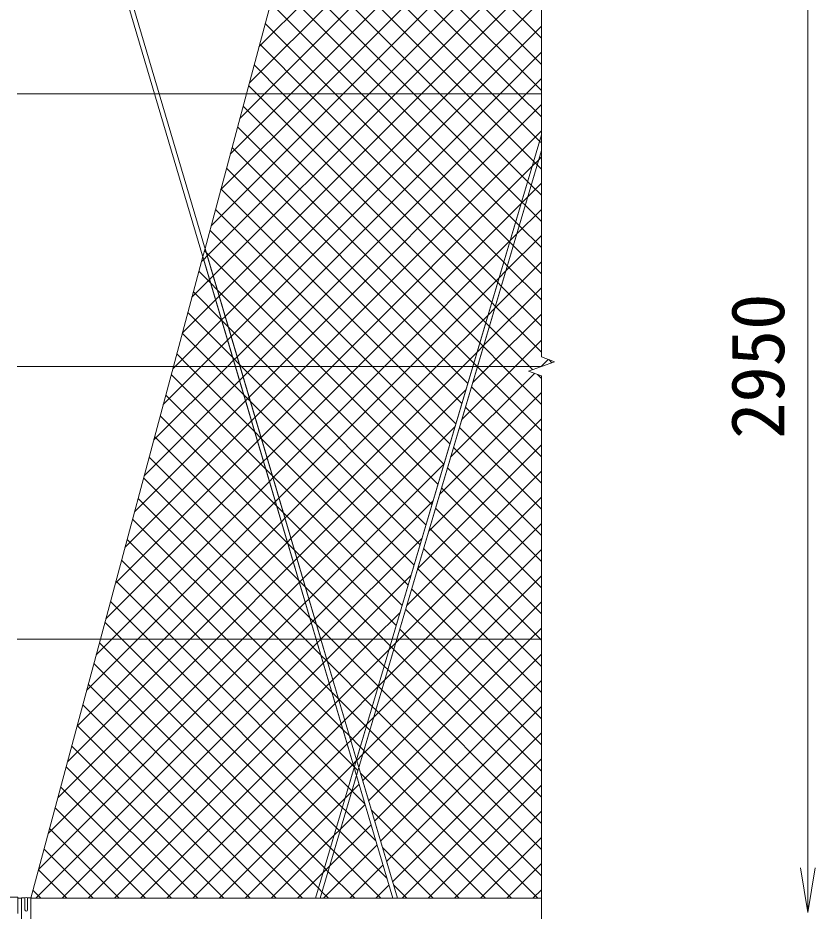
# Model space of a CAD drawing. Units: millimetres, scale not verified. Extents: x -21137 to 21137, y -15758 to 15759.
# Drawn here: x -17370 to -15215, y -6516 to -4102 of the extents above; entities that cross this region are included whole.
import ezdxf
from ezdxf.enums import TextEntityAlignment as Align

# ---------------------------------------------------------------- set-up
doc = ezdxf.new("R2010")
doc.units = ezdxf.units.MM
doc.header["$LTSCALE"] = 60
for name, color, linetype, lineweight in [('0-3_D-STR1', 1, 'Continuous', 9), ('0-4_D-STR-DIM', 7, 'Continuous', 9), ('0-5_0', 7, 'Continuous', 9), ('0-8_D-STR3', 3, 'Continuous', 9), ('0-A_D-STR2', 7, 'Continuous', 9)]:
    doc.layers.add(name, color=color, linetype=linetype, lineweight=lineweight)
doc.styles.add('ＭＳ ゴシック', font='')
doc.styles.get('ＭＳ ゴシック').set_extended_font_data('MS Gothic')

# ---------------------------------------------------------------- blocks, each defined once
blk = doc.blocks.new('_Open')
at = {"layer": '0-5_0'}
blk.add_line((-60, 10), (0, 0), dxfattribs=at)
blk.add_lwpolyline([(-60, -10), (0, 0), (-60, 0)], dxfattribs=at)

msp = doc.modelspace()

# ---------------------------------------------------------------- linework, layer by layer
at = {"layer": '0-3_D-STR1'}
for p, q in [((-17370.07, -6481.03), (-17360.07, -6481.03)), ((-17335.07, -6481.03), (-15955.07, -6481.03))]:
    msp.add_line(p, q, dxfattribs=at)
at = {"layer": '0-4_D-STR-DIM'}
for p, q in [((-15955.07, -2109.78), (-15955.07, -5018.48)), ((-15235.07, -3689.13), (-15235.07, -6399.13)), ((-15919.83, -5031.31), (-15955.07, -5018.48)), ((-15990.31, -5056.96), (-15919.83, -5031.31)), ((-15955.07, -5069.78), (-15990.31, -5056.96)), ((-15955.07, -5069.78), (-15955.07, -7978.48)), ((-15235.07, -6399.13), (-15235.07, -6279.13))]:
    msp.add_line(p, q, dxfattribs=at)
at = {"layer": '0-8_D-STR3'}
for p, q in [((-17207.86, -3607.23), (-16356.71, -6481.03)), ((-17195.35, -3607.23), (-16344.19, -6481.03)), ((-15955.07, -4307.13), (-17372.57, -4307.13)), ((-15955.07, -4418.49), (-16565.95, -6481.03)), ((-15955.07, -4460.74), (-16553.44, -6481.03)), ((-15955.07, -5044.13), (-17372.57, -5044.13)), ((-15955.07, -5781.13), (-17372.57, -5781.13)), ((-17421.27, -6478.03), (-17370.07, -6478.03)), ((-17370.07, -6522.03), (-17370.07, -6478.03)), ((-17360.07, -6479.76), (-17351.07, -6479.76)), ((-17351.07, -6479.76), (-17351.07, -6512.13)), ((-17344.07, -6479.76), (-17344.07, -6512.13))]:
    msp.add_line(p, q, dxfattribs=at)
for points in [[(-17351.07, -6569.02), (-17360.07, -6569.02), (-17360.07, -6479.76)], [(-17344.07, -6479.76), (-17335.07, -6479.76), (-17335.07, -6569.02), (-17344.07, -6569.02)]]:
    msp.add_lwpolyline(points, dxfattribs=at)
for centre, radius, start, end in [((-17347.57, -6485.39), 6.62, 58.10921, 121.89079), ((-17347.57, -6512.13), 3.5, 180, 0)]:
    msp.add_arc(centre, radius, start, end, dxfattribs=at)
at = {"layer": '0-A_D-STR2'}
for p, q in [((-16744.4, -4277.57), (-16074.06, -3607.23)), ((-16718.52, -4180.98), (-16144.77, -3607.23)), ((-15955.07, -4228.05), (-16567.13, -3615.99)), ((-15955.07, -4157.34), (-16505.18, -3607.23)), ((-16632.54, -4307.13), (-15955.07, -3629.66)), ((-15955.07, -4298.77), (-16582.07, -3671.76)), ((-16561.83, -4307.13), (-15955.07, -3700.37)), ((-16491.12, -4307.13), (-15955.07, -3771.09)), ((-16158.84, -4307.13), (-16626.9, -3839.07)), ((-16420.41, -4307.13), (-15955.07, -3841.8)), ((-16229.55, -4307.13), (-16641.85, -3894.83)), ((-16349.7, -4307.13), (-15955.07, -3912.51)), ((-16300.26, -4307.13), (-16656.79, -3950.6)), ((-16370.97, -4307.13), (-16671.73, -4006.37)), ((-16278.98, -4307.13), (-15955.07, -3983.22)), ((-16208.27, -4307.13), (-15955.07, -4053.93)), ((-16441.68, -4307.13), (-16686.67, -4062.14)), ((-16512.39, -4307.13), (-16701.62, -4117.9)), ((-16137.56, -4307.13), (-15955.07, -4124.64)), ((-16583.1, -4307.13), (-16716.56, -4173.67)), ((-16066.85, -4307.13), (-15955.07, -4195.35)), ((-16858.34, -4745.07), (-16420.41, -4307.13)), ((-16847.93, -4663.94), (-16491.12, -4307.13)), ((-16842.19, -4799.62), (-16349.7, -4307.13)), ((-16826.03, -4854.18), (-16278.98, -4307.13)), ((-16822.05, -4567.35), (-16561.83, -4307.13)), ((-16809.87, -4908.73), (-16208.27, -4307.13)), ((-16796.16, -4470.76), (-16632.54, -4307.13)), ((-16793.71, -4963.28), (-16137.56, -4307.13)), ((-16777.56, -5017.84), (-16066.85, -4307.13)), ((-16073.13, -4817.1), (-16583.1, -4307.13)), ((-16056.97, -4762.55), (-16512.39, -4307.13)), ((-16040.82, -4707.99), (-16441.68, -4307.13)), ((-16024.66, -4653.44), (-16370.97, -4307.13)), ((-16008.5, -4598.89), (-16300.26, -4307.13)), ((-15992.34, -4544.34), (-16229.55, -4307.13)), ((-15976.19, -4489.78), (-16158.84, -4307.13)), ((-16662.43, -5044.13), (-15955.07, -4336.77)), ((-16591.72, -5044.13), (-15955.07, -4407.48)), ((-16199.65, -5044.13), (-16791.27, -4452.51)), ((-15980.19, -4503.32), (-15962.41, -4485.53)), ((-15962.41, -4485.53), (-15955.07, -4478.19)), ((-16270.36, -5044.13), (-16806.22, -4508.28)), ((-16521.01, -5044.13), (-15980.19, -4503.32)), ((-15966.53, -4499.44), (-15976.19, -4489.78)), ((-15955.07, -4510.9), (-15966.53, -4499.44)), ((-15982.69, -4553.99), (-15992.34, -4544.34)), ((-15992.17, -4586), (-15955.07, -4548.9)), ((-15955.07, -4581.61), (-15982.69, -4553.99)), ((-16341.07, -5044.13), (-16821.16, -4564.05)), ((-16450.3, -5044.13), (-16009.95, -4603.78)), ((-16009.95, -4603.78), (-15992.17, -4586)), ((-15998.85, -4608.54), (-16008.5, -4598.89)), ((-15955.07, -4652.32), (-15998.85, -4608.54)), ((-16411.79, -5044.13), (-16836.1, -4619.81)), ((-16021.93, -4686.47), (-15955.07, -4619.61)), ((-16015, -4663.1), (-16024.66, -4653.44)), ((-16482.5, -5044.13), (-16851.05, -4675.58)), ((-15955.07, -4723.03), (-16015, -4663.1)), ((-16379.59, -5044.13), (-16039.71, -4704.25)), ((-16051.68, -4786.93), (-15955.07, -4690.32)), ((-16039.71, -4704.25), (-16021.93, -4686.47)), ((-16031.16, -4717.65), (-16040.82, -4707.99)), ((-15955.07, -4793.74), (-16031.16, -4717.65)), ((-16868, -4754.73), (-16858.34, -4745.07)), ((-16873.81, -4760.54), (-16868, -4754.73)), ((-16081.44, -4887.4), (-15955.07, -4761.04)), ((-16047.32, -4772.2), (-16056.97, -4762.55)), ((-15955.07, -4864.45), (-16047.32, -4772.2)), ((-16851.84, -4809.28), (-16842.19, -4799.62)), ((-16069.46, -4804.72), (-16051.68, -4786.93)), ((-16899.69, -4857.13), (-16851.84, -4809.28)), ((-16308.88, -5044.13), (-16069.46, -4804.72)), ((-16063.48, -4826.76), (-16073.13, -4817.1)), ((-15955.07, -4935.16), (-16063.48, -4826.76)), ((-16819.17, -4919.59), (-16895.88, -4842.88)), ((-16111.19, -4987.87), (-15955.07, -4831.75)), ((-16925.57, -4953.72), (-16835.69, -4863.83)), ((-16835.69, -4863.83), (-16826.03, -4854.18)), ((-16789.42, -5020.06), (-16910.82, -4898.65)), ((-16099.22, -4905.18), (-16081.44, -4887.4)), ((-16945.27, -5044.13), (-16819.53, -4918.39)), ((-16819.53, -4918.39), (-16809.87, -4908.73)), ((-16801.39, -4937.37), (-16819.17, -4919.59)), ((-16238.17, -5044.13), (-16099.22, -4905.18)), ((-16096.75, -5044.13), (-15955.07, -4902.46)), ((-16694.63, -5044.13), (-16801.39, -4937.37)), ((-16836.05, -5044.13), (-16925.76, -4954.42)), ((-16803.37, -4972.94), (-16793.71, -4963.28)), ((-16874.56, -5044.13), (-16803.37, -4972.94)), ((-16128.97, -5005.65), (-16111.19, -4987.87)), ((-16026.04, -5044.13), (-15955.07, -4973.17)), ((-16906.76, -5044.13), (-16940.7, -5010.19)), ((-16771.63, -5037.84), (-16789.42, -5020.06)), ((-16787.21, -5027.49), (-16777.56, -5017.84)), ((-16167.46, -5044.13), (-16128.97, -5005.65)), ((-17003.22, -5243.5), (-16803.85, -5044.13)), ((-16977.34, -5146.91), (-16874.56, -5044.13)), ((-16951.46, -5050.31), (-16945.27, -5044.13)), ((-16729.9, -5220.99), (-16906.76, -5044.13)), ((-16759.66, -5120.52), (-16836.05, -5044.13)), ((-16803.85, -5044.13), (-16787.21, -5027.49)), ((-16765.34, -5044.13), (-16771.63, -5037.84)), ((-16283.18, -5526.29), (-16765.34, -5044.13)), ((-16745.24, -5126.94), (-16662.43, -5044.13)), ((-16729.08, -5181.5), (-16591.72, -5044.13)), ((-16712.93, -5236.05), (-16521.01, -5044.13)), ((-16696.77, -5290.6), (-16450.3, -5044.13)), ((-16267.02, -5471.74), (-16694.63, -5044.13)), ((-16680.61, -5345.16), (-16379.59, -5044.13)), ((-16664.46, -5399.71), (-16308.88, -5044.13)), ((-16648.3, -5454.26), (-16238.17, -5044.13)), ((-16632.14, -5508.82), (-16167.46, -5044.13)), ((-16218.55, -5308.08), (-16482.5, -5044.13)), ((-16202.39, -5253.53), (-16411.79, -5044.13)), ((-16186.23, -5198.97), (-16341.07, -5044.13)), ((-16170.08, -5144.42), (-16270.36, -5044.13)), ((-16153.92, -5089.87), (-16199.65, -5044.13)), ((-16170.71, -5188.8), (-16026.04, -5044.13)), ((-16140.95, -5088.33), (-16096.75, -5044.13)), ((-15927.02, -5033.92), (-15935.25, -5025.69)), ((-16700.15, -5321.46), (-16955.65, -5065.96)), ((-16200.46, -5289.27), (-15974.06, -5062.87)), ((-15955.07, -5218), (-16128.11, -5044.97)), ((-15955.07, -5076.58), (-15965.76, -5065.89)), ((-16615.98, -5563.37), (-16158.73, -5106.12)), ((-16230.22, -5389.73), (-15955.07, -5114.59)), ((-15955.07, -5288.71), (-16144.26, -5099.52)), ((-17054.98, -5436.68), (-16754.9, -5136.6)), ((-16670.39, -5421.92), (-16970.59, -5121.72)), ((-16741.88, -5138.3), (-16759.66, -5120.52)), ((-16754.9, -5136.6), (-16745.24, -5126.94)), ((-16299.34, -5580.85), (-16741.88, -5138.3)), ((-15955.07, -5359.43), (-16160.42, -5154.08)), ((-16640.64, -5522.39), (-16985.53, -5177.49)), ((-16738.74, -5191.15), (-16729.08, -5181.5)), ((-16259.97, -5490.2), (-15955.07, -5185.3)), ((-17080.87, -5533.28), (-16738.74, -5191.15)), ((-16599.83, -5617.92), (-16188.49, -5206.58)), ((-15955.07, -5430.14), (-16176.58, -5208.63)), ((-16610.88, -5622.86), (-17000.48, -5233.26)), ((-16712.12, -5238.77), (-16729.9, -5220.99)), ((-16722.58, -5245.7), (-16712.93, -5236.05)), ((-17106.75, -5629.87), (-16722.58, -5245.7)), ((-16315.49, -5635.4), (-16712.12, -5238.77)), ((-16289.73, -5590.67), (-15955.07, -5256.01)), ((-15955.07, -5500.85), (-16192.74, -5263.18)), ((-17132.63, -5726.46), (-16706.43, -5300.26)), ((-16581.12, -5723.32), (-17015.42, -5289.03)), ((-16706.43, -5300.26), (-16696.77, -5290.6)), ((-16682.37, -5339.24), (-16700.15, -5321.46)), ((-16319.49, -5691.14), (-15955.07, -5326.72)), ((-15955.07, -5571.56), (-16208.89, -5317.74)), ((-17116.59, -5781.13), (-16690.27, -5354.81)), ((-16690.27, -5354.81), (-16680.61, -5345.16)), ((-16331.65, -5689.95), (-16682.37, -5339.24)), ((-15955.07, -5642.27), (-16225.05, -5372.29)), ((-16664.74, -5781.13), (-17045.3, -5400.56)), ((-16674.11, -5409.36), (-16664.46, -5399.71)), ((-16338.77, -5781.13), (-15955.07, -5397.43)), ((-17045.88, -5781.13), (-16674.11, -5409.36)), ((-16652.61, -5439.7), (-16670.39, -5421.92)), ((-15955.07, -5712.98), (-16241.21, -5426.84)), ((-16657.95, -5463.92), (-16648.3, -5454.26)), ((-16347.81, -5744.51), (-16652.61, -5439.7)), ((-16735.45, -5781.13), (-17060.25, -5456.33)), ((-16975.17, -5781.13), (-16657.95, -5463.92)), ((-16268.06, -5781.13), (-15955.07, -5468.14)), ((-15957.63, -5781.13), (-16257.36, -5481.4)), ((-16904.46, -5781.13), (-16641.8, -5518.47)), ((-16641.8, -5518.47), (-16632.14, -5508.82)), ((-16622.85, -5540.17), (-16640.64, -5522.39)), ((-16550.9, -5781.13), (-16277.76, -5507.98)), ((-16381.89, -5781.13), (-16622.85, -5540.17)), ((-16028.34, -5781.13), (-16273.52, -5535.95)), ((-16197.35, -5781.13), (-15955.07, -5538.85)), ((-16876.87, -5781.13), (-17090.13, -5567.87)), ((-16833.75, -5781.13), (-16625.64, -5573.02)), ((-16625.64, -5573.02), (-16615.98, -5563.37)), ((-16099.05, -5781.13), (-16289.68, -5590.5)), ((-16593.1, -5640.64), (-16610.88, -5622.86)), ((-16609.48, -5627.58), (-16599.83, -5617.92)), ((-16480.19, -5781.13), (-16307.51, -5608.45)), ((-16947.58, -5781.13), (-17105.08, -5623.63)), ((-16763.04, -5781.13), (-16609.48, -5627.58)), ((-16452.6, -5781.13), (-16593.1, -5640.64)), ((-16169.76, -5781.13), (-16305.84, -5645.05)), ((-17018.29, -5781.13), (-17120.02, -5679.4)), ((-16055.93, -5781.13), (-15955.07, -5680.27)), ((-16409.48, -5781.13), (-16337.27, -5708.92)), ((-16240.47, -5781.13), (-16321.99, -5699.61)), ((-16563.34, -5741.1), (-16581.12, -5723.32)), ((-16523.31, -5781.13), (-16563.34, -5741.1)), ((-16311.18, -5781.13), (-16338.15, -5754.16)), ((-15985.22, -5781.13), (-15955.07, -5750.98)), ((-17287.92, -6306.02), (-16763.04, -5781.13)), ((-17262.04, -6209.42), (-16833.75, -5781.13)), ((-17250.8, -6481.03), (-16561.01, -5791.24)), ((-17236.16, -6112.83), (-16904.46, -5781.13)), ((-17210.27, -6016.24), (-16975.17, -5781.13)), ((-17184.39, -5919.65), (-17045.88, -5781.13)), ((-17158.51, -5823.05), (-17116.59, -5781.13)), ((-16541.7, -6399.14), (-17149.9, -5790.94)), ((-16509.38, -6290.04), (-17018.29, -5781.13)), ((-16493.22, -6235.48), (-16947.58, -5781.13)), ((-16477.07, -6180.93), (-16876.87, -5781.13)), ((-16491.85, -6024.72), (-16735.45, -5781.13)), ((-16521.61, -5924.26), (-16664.74, -5781.13)), ((-16561.01, -5791.24), (-16551.35, -5781.58)), ((-16551.35, -5781.58), (-16550.9, -5781.13)), ((-16535.2, -5836.13), (-16480.19, -5781.13)), ((-16396.28, -5908.17), (-16523.31, -5781.13)), ((-16519.04, -5890.69), (-16409.48, -5781.13)), ((-16380.12, -5853.61), (-16452.6, -5781.13)), ((-16438.25, -6163.45), (-16055.93, -5781.13)), ((-16422.09, -6218.01), (-15985.22, -5781.13)), ((-16408.75, -5992.54), (-16197.35, -5781.13)), ((-16363.97, -5799.06), (-16381.89, -5781.13)), ((-16379, -5892.07), (-16268.06, -5781.13)), ((-16367.02, -5809.38), (-16349.24, -5791.6)), ((-16349.24, -5791.6), (-16338.77, -5781.13)), ((-15955.07, -6137.24), (-16311.18, -5781.13)), ((-15955.07, -6066.53), (-16240.47, -5781.13)), ((-15955.07, -5995.82), (-16169.76, -5781.13)), ((-15955.07, -5925.11), (-16099.05, -5781.13)), ((-15955.07, -5854.4), (-16028.34, -5781.13)), ((-15955.07, -5783.69), (-15957.63, -5781.13)), ((-16502.88, -5945.24), (-16367.02, -5809.38)), ((-16354.31, -5808.71), (-16363.97, -5799.06)), ((-15955.07, -6207.95), (-16354.31, -5808.71)), ((-16544.85, -5845.79), (-16535.2, -5836.13)), ((-16405.94, -6272.56), (-15955.07, -5821.7)), ((-17180.09, -6481.03), (-16544.85, -5845.79)), ((-16557.85, -6453.7), (-17164.85, -5846.7)), ((-16370.47, -5863.27), (-16380.12, -5853.61)), ((-15955.07, -6278.66), (-16370.47, -5863.27)), ((-16601.23, -6481.03), (-17179.79, -5902.47)), ((-17109.38, -6481.03), (-16528.69, -5900.34)), ((-16528.69, -5900.34), (-16519.04, -5890.69)), ((-16486.72, -5999.79), (-16396.78, -5909.85)), ((-16396.78, -5909.85), (-16379, -5892.07)), ((-16386.62, -5917.82), (-16396.28, -5908.17)), ((-16389.78, -6327.11), (-15955.07, -5892.41)), ((-16503.83, -5942.04), (-16521.61, -5924.26)), ((-15955.07, -6349.37), (-16386.62, -5917.82)), ((-16671.94, -6481.03), (-17194.73, -5958.24)), ((-17038.67, -6481.03), (-16512.54, -5954.9)), ((-16512.54, -5954.9), (-16502.88, -5945.24)), ((-16428.6, -6017.27), (-16503.83, -5942.04)), ((-16373.62, -6381.67), (-15955.07, -5963.12)), ((-16967.96, -6481.03), (-16496.38, -6009.45)), ((-16496.38, -6009.45), (-16486.72, -5999.79)), ((-16426.54, -6010.32), (-16408.75, -5992.54)), ((-16742.65, -6481.03), (-17209.68, -6014.01)), ((-16474.07, -6042.5), (-16491.85, -6024.72)), ((-16470.57, -6054.35), (-16426.54, -6010.32)), ((-16418.94, -6026.93), (-16428.6, -6017.27)), ((-15964.84, -6481.03), (-16418.94, -6026.93)), ((-16357.46, -6436.22), (-15955.07, -6033.83)), ((-16480.22, -6064), (-16470.57, -6054.35)), ((-16444.75, -6071.83), (-16474.07, -6042.5)), ((-16813.36, -6481.03), (-17224.62, -6069.78)), ((-16897.25, -6481.03), (-16480.22, -6064)), ((-16435.1, -6081.48), (-16444.75, -6071.83)), ((-16035.55, -6481.03), (-16435.1, -6081.48)), ((-16331.56, -6481.03), (-15955.07, -6104.54)), ((-16884.07, -6481.03), (-17239.56, -6125.54)), ((-16106.26, -6481.03), (-16444.32, -6142.97)), ((-16468.27, -6193.47), (-16447.91, -6173.11)), ((-16260.85, -6481.03), (-15955.07, -6175.25)), ((-16954.78, -6481.03), (-17254.51, -6181.31)), ((-16486.05, -6211.25), (-16468.27, -6193.47)), ((-16467.41, -6190.59), (-16477.07, -6180.93)), ((-16432.34, -6225.66), (-16467.41, -6190.59)), ((-16755.83, -6481.03), (-16486.05, -6211.25)), ((-17025.5, -6481.03), (-17269.45, -6237.08)), ((-16498.02, -6293.94), (-16431.75, -6227.66)), ((-16483.57, -6245.14), (-16493.22, -6235.48)), ((-16402.59, -6326.12), (-16483.57, -6245.14)), ((-16176.97, -6481.03), (-16414.56, -6243.44)), ((-16190.14, -6481.03), (-15955.07, -6245.96)), ((-17096.21, -6481.03), (-17284.39, -6292.85)), ((-16515.8, -6311.72), (-16498.02, -6293.94)), ((-16499.73, -6299.69), (-16509.38, -6290.04)), ((-16685.12, -6481.03), (-16515.8, -6311.72)), ((-16372.83, -6426.59), (-16499.73, -6299.69)), ((-16119.43, -6481.03), (-15955.07, -6316.67)), ((-16543.7, -6481.03), (-16399.43, -6336.77)), ((-16247.68, -6481.03), (-16384.81, -6343.9)), ((-17166.92, -6481.03), (-17299.33, -6348.61)), ((-16472.99, -6481.03), (-16383.28, -6391.32)), ((-16048.72, -6481.03), (-15955.07, -6387.38)), ((-17237.63, -6481.03), (-17314.28, -6404.38)), ((-16532.04, -6408.8), (-16541.7, -6399.14)), ((-16459.81, -6481.03), (-16532.04, -6408.8)), ((-17308.34, -6481.03), (-17329.22, -6460.15)), ((-16548.2, -6463.35), (-16557.85, -6453.7)), ((-16530.52, -6481.03), (-16548.2, -6463.35)), ((-16402.28, -6481.03), (-16367.12, -6445.88)), ((-16318.39, -6481.03), (-16355.05, -6444.37)), ((-15978.01, -6481.03), (-15955.07, -6458.09))]:
    msp.add_line(p, q, dxfattribs=at)
for points in [[(-16770.28, -4374.17), (-16703.25, -4307.13), (-16003.35, -3607.23)], [(-15955.07, -4369.48), (-16017.41, -4307.13), (-16597.02, -3727.53)], [(-15955.07, -4440.19), (-15960.03, -4435.23), (-16088.13, -4307.13), (-16611.96, -3783.3)], [(-15955.07, -5005.87), (-16079.63, -4881.31), (-16089.29, -4871.65), (-16653.81, -4307.13), (-16731.5, -4229.44)], [(-17029.1, -5340.09), (-16771.06, -5082.04), (-16761.4, -5072.39), (-16733.14, -5044.13), (-15996.14, -4307.13), (-15955.07, -4266.06)], [(-15978.86, -5052.79), (-15987.52, -5044.13), (-16095.79, -4935.86), (-16105.45, -4926.21), (-16724.52, -4307.13), (-16746.45, -4285.21)], [(-15955.07, -5147.29), (-16058.23, -5044.13), (-16111.95, -4990.42), (-16121.6, -4980.76), (-16761.39, -4340.98)], [(-16128.94, -5044.13), (-16137.76, -5035.31), (-16776.33, -4396.74)], [(-16234.71, -5362.63), (-16553.21, -5044.13), (-16860.9, -4736.44), (-16865.99, -4731.35)], [(-16250.86, -5417.19), (-16623.92, -5044.13), (-16831.15, -4836.9), (-16848.93, -4819.12), (-16880.93, -4787.12)], [(-15955.47, -5044.28), (-15955.32, -5044.13), (-15936.45, -5025.26)], [(-17313.8, -6402.61), (-16692.32, -5781.13), (-16593.32, -5682.13), (-16583.67, -5672.47), (-16218.24, -5307.05)], [(-15955.07, -6420.09), (-16402.78, -5972.37), (-16412.44, -5962.72), (-16533.59, -5841.57), (-16551.37, -5823.79), (-16594.02, -5781.13), (-17030.36, -5344.79)], [(-17321.51, -6481.03), (-16621.61, -5781.13), (-16577.17, -5736.68), (-16567.51, -5727.03), (-16248, -5407.52)], [(-16451.25, -6136.03), (-16460.91, -6126.38), (-16462.1, -6125.19), (-16806.16, -5781.13), (-17075.19, -5512.1)], [(-16826.54, -6481.03), (-16464.06, -6118.56), (-16456.29, -6110.78), (-16454.41, -6108.9), (-16438.51, -6093), (-16126.64, -5781.13), (-15955.07, -5609.56)], [(-16389.1, -6481.03), (-16515.88, -6354.25), (-16525.54, -6344.59), (-17089, -5781.13), (-17134.96, -5735.17)], [(-16614.41, -6481.03), (-16545.56, -6412.18), (-16527.78, -6394.4), (-16415.59, -6282.22)]]:
    msp.add_lwpolyline(points, dxfattribs=at)
for points in [[(-15955.07, -3607.23), (-16564.78, -3607.23), (-16752.32, -4307.13), (-15955.07, -4307.13)], [(-15955.07, -4418.49), (-15955.07, -4307.13), (-16752.32, -4307.13), (-16864.29, -4725), (-16769.77, -5044.13), (-16140.37, -5044.13)], [(-15955.07, -4460.74), (-15955.07, -4418.49), (-16140.37, -5044.13), (-16127.86, -5044.13)], [(-15955.07, -4460.74), (-16127.86, -5044.13), (-15955.07, -5044.13), (-15919.83, -5031.31), (-15955.07, -5018.48)], [(-16769.77, -5044.13), (-16864.29, -4725), (-16870.23, -4747.19), (-16564, -5781.13), (-16551.49, -5781.13)], [(-16870.23, -4747.19), (-16949.8, -5044.13), (-16782.28, -5044.13)], [(-16782.28, -5044.13), (-16949.8, -5044.13), (-17147.28, -5781.13), (-16564, -5781.13)], [(-16140.37, -5044.13), (-16769.77, -5044.13), (-16551.49, -5781.13), (-16358.66, -5781.13)], [(-15955.07, -5069.78), (-15990.31, -5056.96), (-15955.07, -5044.13), (-16127.86, -5044.13), (-16346.14, -5781.13), (-15955.07, -5781.13)], [(-16461.33, -6127.79), (-16564, -5781.13), (-17147.28, -5781.13), (-17334.82, -6481.03), (-16565.95, -6481.03)], [(-16551.49, -5781.13), (-16564, -5781.13), (-16461.33, -6127.79), (-16455.07, -6106.66)], [(-16358.66, -5781.13), (-16551.49, -5781.13), (-16455.07, -6106.66)], [(-16346.14, -5781.13), (-16358.66, -5781.13), (-16455.07, -6106.66), (-16448.81, -6127.79)], [(-15955.07, -5781.13), (-16346.14, -5781.13), (-16448.81, -6127.79), (-16344.19, -6481.03), (-15955.07, -6481.03)], [(-16455.07, -6148.92), (-16461.33, -6127.79), (-16565.95, -6481.03), (-16553.44, -6481.03)], [(-16448.81, -6127.79), (-16455.07, -6106.66), (-16461.33, -6127.79), (-16455.07, -6148.92)], [(-16455.07, -6148.92), (-16553.44, -6481.03), (-16356.71, -6481.03)]]:
    msp.add_lwpolyline(points, close=True, dxfattribs=at)

# ---------------------------------------------------------------- block references
at = {"layer": '0-4_D-STR-DIM', "xscale": 2, "yscale": 2, "rotation": 270}
msp.add_blockref('_Open', (-15235.07, -6519.13), dxfattribs=at)
msp.add_blockref('_Open', (-15235.07, -6519.13), dxfattribs=at)

# ---------------------------------------------------------------- texts
at = {"layer": '0-4_D-STR-DIM', "style": 'ＭＳ ゴシック'}
msp.add_text('2950', height=144.3, rotation=90, dxfattribs=at).set_placement((-15255.31, -5239.88), align=Align.BOTTOM_LEFT)

doc.saveas('drawing.dxf')
